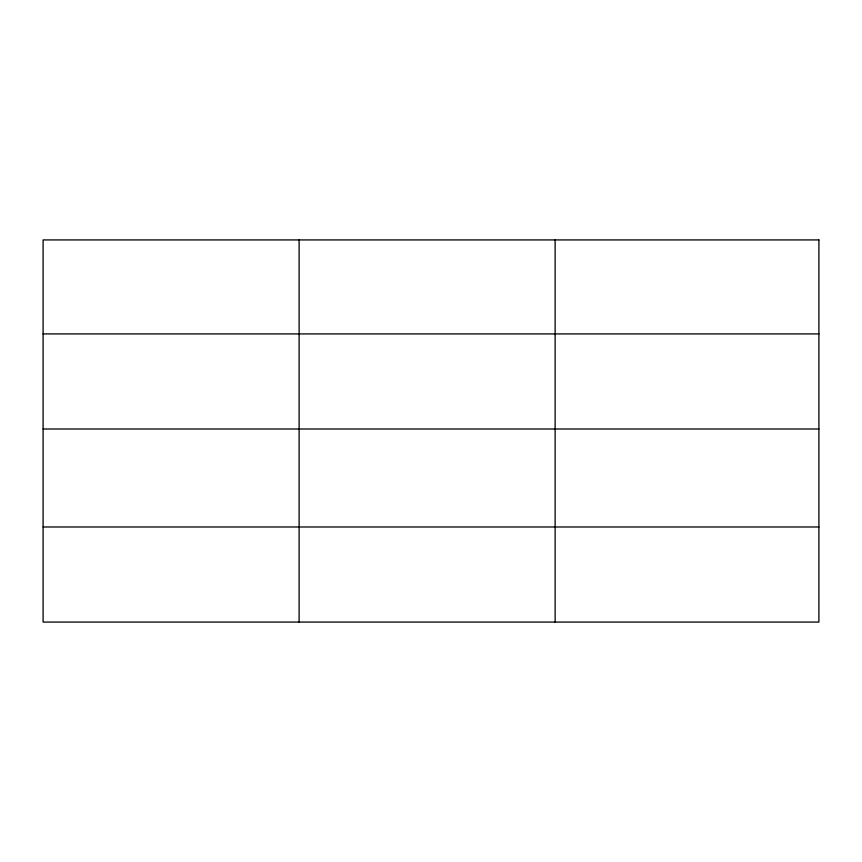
<?xml version="1.0" encoding="UTF-8"?>
<svg xmlns="http://www.w3.org/2000/svg" width="862" height="862" viewBox="0 0 862 862"><rect width="100%" height="100%" fill="white"/><g stroke="black" fill="none" stroke-linecap="round" stroke-linejoin="round"><path stroke-width="1.29" d="M43.1 333.917L818.9 333.917M43.1 429.007L818.9 429.007M43.1 526.984L818.9 526.984M555.128 239.927L555.128 622.073M299.114 239.927L299.114 622.073M818.9 239.927L43.1 239.927L43.1 622.073L818.9 622.073L818.9 239.927"/></g></svg>
